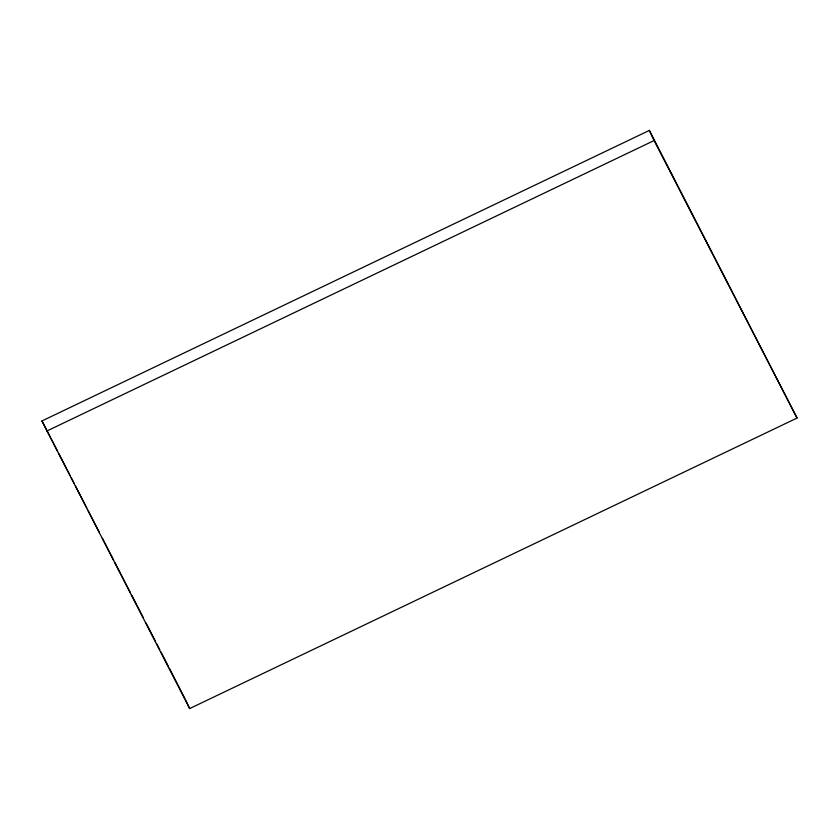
<?xml version="1.0" encoding="UTF-8"?>
<svg xmlns="http://www.w3.org/2000/svg" width="839" height="839" viewBox="0 0 839 839"><rect width="100%" height="100%" fill="white"/><g stroke="black" fill="none" stroke-linecap="round" stroke-linejoin="round"><path stroke-width="1.26" d="M41.95 420.958L649.344 130.423L797.05 418.042L189.656 708.577L41.95 420.958L57.503 451.141M46.701 431.089L654.084 140.553L797.05 418.042M58.699 453.469L70.067 475.524M71.263 477.852L74.252 483.652M75.447 485.98L86.816 508.035M88.011 510.353L99.369 532.419M102.368 538.219L113.726 560.284M114.922 562.602L130.475 592.795M131.671 595.113L143.039 617.168M146.028 622.978L155.603 641.552M156.799 643.88L159.788 649.68M160.983 652.008L168.167 665.935M169.363 668.253L184.916 698.447M649.344 130.423L654.084 140.553M185.44 699.569L189.656 708.577"/></g></svg>
